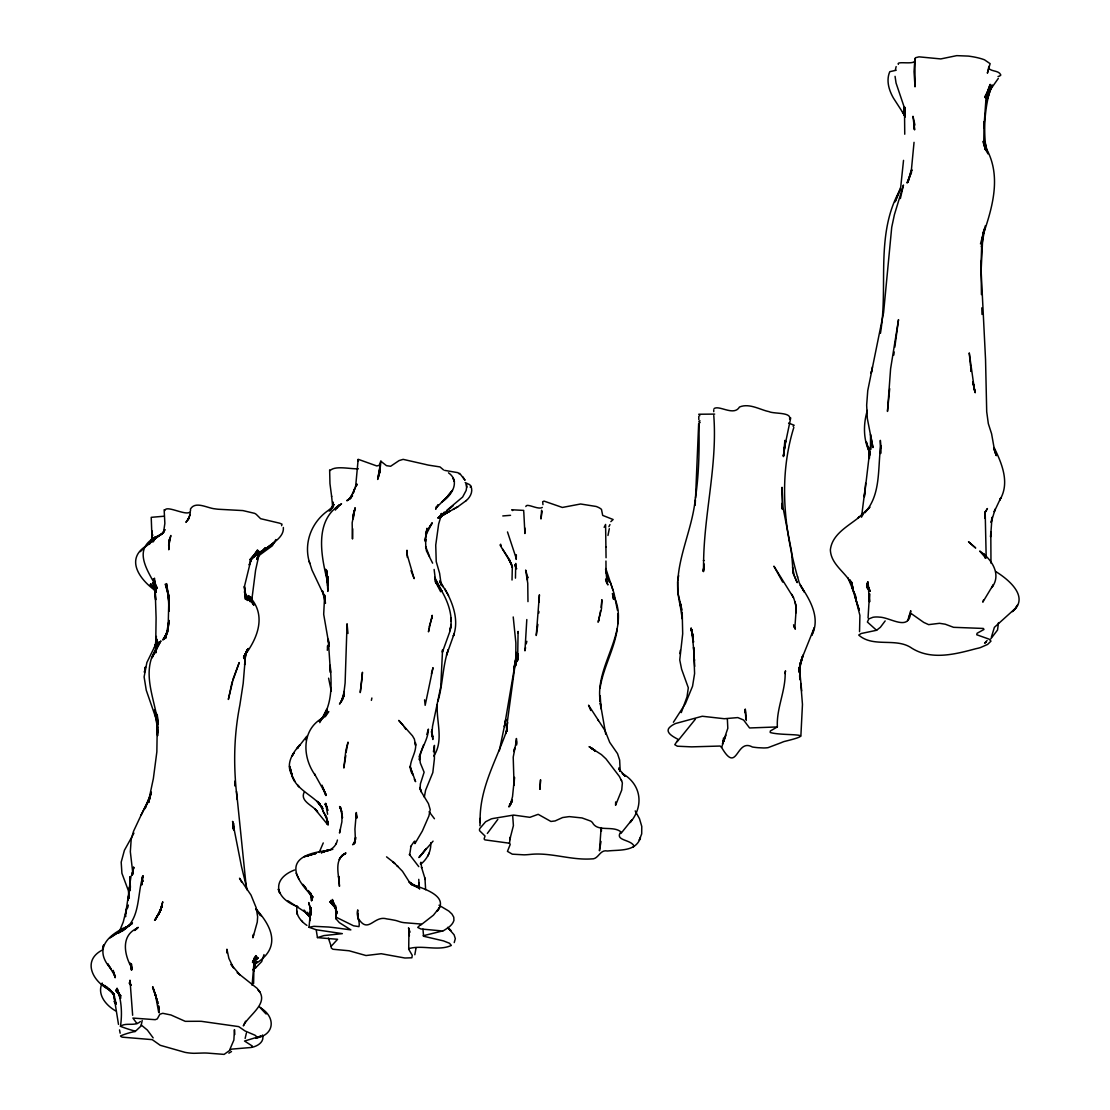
<?xml version="1.0" encoding="UTF-8"?>
<svg xmlns="http://www.w3.org/2000/svg" width="1110" height="1110" viewBox="0 0 1110 1110"><rect width="100%" height="100%" fill="white"/><g stroke="black" fill="none" stroke-linecap="round" stroke-linejoin="round"><path stroke-width="1.5" d="M606.06 557.761L605.588 524.433L604.145 527.347M516.081 665.473L516.261 652.416L515.456 660.811M516.386 742.854L516.4 738.497L516.58 743.742M745.296 712.12L745.296 712.953L745.282 709.04L746.308 720.515M327.811 576.603L327.825 591.394L326.784 570.498L327.783 584.845L325.688 569.263L327.825 582.93C321.428 557.192 313.159 519.841 341.547 503.801L336.205 508.422L339.258 504.939L335.303 510.1M480.158 818.389L480.144 822.621C479.09 788.475 496.031 761.391 506.923 730.005L505.633 733.779L507.284 726.564L506.895 731.157M515.456 578.144L515.72 563.422L515.734 567.363L514.846 564.699L516.636 568.833L516.261 568.098M998.5 622.613L997.543 630.008L990.772 638.861M409.368 935.73L408.952 929.153L408.716 949.258L412.24 955.335L411.893 957.791L404.914 958.013L381.216 953.726L366.022 955.53L349.095 950.77L332.945 949.258L331.266 948.009L331.155 946.317L337.565 939.296L317.46 937.631L323.953 935.577L342.352 933.635L316.322 929.791L309.038 927.294L314.047 926.323L328.518 927.03A76.396 23.477 2.8 0 1 338.05 928.14L350.857 929.889L339.341 922.632L336.205 919.038L336.427 917.332L353.507 925.782L358.96 926.628C360.459 921.189 355.727 915.681 357.739 909.881L357.892 914.834M745.282 709.887L745.864 719.308M986.166 556.526L985.18 511.877L985.014 518.412L985.18 512.487L987.428 508.533L984.889 512.473M159.216 1012.611L158.744 1005.826M233.461 829.17L233.516 823.273L233.613 829.295M329.642 469.877L329.961 483.669L331.64 496.489M419.844 856.781L426.365 848.442L418.928 857.53L433.067 841.144M904.747 134.227L904.483 107.767L904.872 115.149L903.915 108.627L905.191 113.539M416 948.19L414.821 954.739M254.01 964.77L253.912 971L254.329 964.382L253.427 970.487L255.092 962.273L254.426 965.381L256.84 961.44L254.412 964.423C280.719 948.967 273.615 928.335 256.146 909.243M327.769 576.34L327.616 585.719L328.033 579.184M796.161 609.432L794.816 628.399L793.969 626.012M681.276 712.592L687.034 696.803L688.311 687.784L681.609 669.205L679.75 659.95L682.692 633.782L682.206 612.096L682.275 618.922L679.611 601.787L681.332 608.724C669.108 571.581 691.599 536.241 695.193 499.611C699.092 474.456 699.439 448.926 698.898 423.521M252.081 985.278L254.495 957.625L253.149 962.786L255.827 955.613L252.456 962.384L256.327 956.154L252.789 961.51M601.148 827.602L599.456 850.773L601.01 841.449M352.716 528.79L352.48 539.002L352.161 522.755L355.02 508.033L353.202 518.842M430.722 842.754C431.346 851.176 427.114 859.237 420.579 864.371M981.268 260.961L980.949 274.101L982.877 234.723L981.49 246.975L985.319 225.774L980.491 243.923M539.03 602.133L539.404 594.821L536.241 635.503L537.864 624.431M512.029 580.03L512.293 567.973L511.391 563.852L508.977 559.593L512.473 567.307L511.002 563.117L499.972 544.927M133.047 867.673L132.881 873.709L130.328 851.689L131.188 839.34L133.575 831.196L141.178 814.962M311.646 895.937L311.508 900.862L311.66 896.228M152.986 541.139L153.083 538.183L152.916 541.569M129.121 898.406L128.399 890.733L121.92 873.292L121.184 862.151L124.417 850.288L133.935 833.124M425.643 889.721L424.936 877.927M527.971 601.634L527.75 583.236L525.64 570.054L527.888 577.88L527.527 576.867M538.822 613.067L538.891 611.416M796.092 612.748L795.967 605.366L793.692 597.985L773.934 566.183L782.703 582.112M327.311 650.307L327.714 645.396L327.519 647.255M443.584 469.96L439.99 466.921L429.806 465.34A13.556 4.162 2.8 0 1 425.921 464.535L403.138 459.36L399.073 460.594L390.623 466.269L386.474 465.673L380.772 461.163L379.162 465.409L376.72 465.936L358.169 459.29L355.727 485.639L353.257 493.117L354.839 488.4L350.274 498.307L352.494 494.408L348.845 499.292L352.55 495.837L347.499 500.305L351.135 497.89M516.33 554.833L516.247 559.398L515.692 555.111L516.317 558.621L507.492 531.94M524.794 527.971L524.891 533.521L523.767 511.53M335.886 917.554L336.233 910.88L336.205 919.038L335.4 905.316L336.829 913.877L335.109 906.495L336.816 912.101M541.597 510.198L540.958 518.981L542.124 511.266M695.151 505.272L695.429 499.847M617.77 623.82L617.729 613.969M695.526 498.057L698.662 423.659M479.922 825.771L480.144 821.636M245.698 653.11L243.187 683.399L239.857 705.086C233.655 736.665 233.336 767.052 237.249 799.658M253.593 983.599L254.037 963.216M142.371 876.442L141.83 884.92L143.135 875.679C136.71 894.271 141.123 920.079 121.656 931.387L132.465 922.923L120.019 931.581L131.937 923.673M989.163 66.212L987.387 73.177L990.134 63.672L984.487 59.801A34.618 10.642 2.8 0 0 981.726 58.858A34.077 10.476 2.8 0 0 973.803 56.943A36.477 11.211 2.8 0 0 968.378 56.097L956.751 55.639L940.78 58.927L919.024 56.846L915.431 57.748L914.64 61.425C912.101 64.616 896.089 60.87 898.351 64.352M410.95 846.32L409.646 855.186L409.34 854.339L418.761 866.633M677.572 581.654L677.752 592.351L680.985 605.824M800.865 736.152L802.461 704.392L800.796 683.524M526.806 619.546L524.947 650.835L525.557 647.657M704.295 564.088L703.462 571.636L703.601 560.12L703.615 560.827C704.378 512.21 717.49 464.396 713.772 415.487M914.043 142.33L911.504 168.859L907.952 182.262L911.934 169.774L907.064 183.011L911.56 172.258M465.187 482.545L469.669 484.654L470.765 486.027L470.265 487.248M132.978 867.826L132.478 874.5L133.589 867.049L132.243 874.902L133.672 867.479M156.51 643.842L155.844 652.736L156.635 643.703L155.83 652.569L156.774 643.55L155.802 652.402L157.079 643.273L155.733 652.056L157.412 642.981L155.636 651.723L159.049 641.913L152.056 657.828L160.908 640.942L155.386 650.321L156.066 649.017C140.956 671.966 154.79 698.648 157.745 722.721L156.371 713.439L157.773 724.317M130.328 890.345L129.801 884.018L129.135 892.607L130.023 883.629L128.136 900.335L130.189 883.421L125.527 914.626L127.04 906.814L123.252 922.008L118.631 933.357M244.935 661.13L244.63 664.848L244.991 660.519M903.526 160.367L900.709 187.16L895.104 201.84L900.709 188.811C874.736 233.142 888.513 285.256 880.438 333.319M914.945 60.176L915.015 86.844L914.043 71.664L914.862 58.858M499.292 750.804L505.841 719.433L504.384 726.648L516.691 654.248L514.027 668.053L515.276 661.449M251.498 601.509L251.762 598.332L252.039 601.648M871.128 443.195L870.545 449.744L870.504 434.26L872.959 447.594L867.326 418.456L866.66 405.15L867.756 390.609L883.588 312.604L891.718 227.314L894.424 214.605L903.443 185.051L900.376 198.524M346.098 752.427L348.013 742.118L345.862 750.374L343.822 768.023L345.793 755.591M784.867 440.406L783.438 456.598L785.561 440.92L784.409 448.19L790.722 417.915M865.661 483.252L864.343 496.781L869.768 450.91L869.324 458.499L869.408 452.089L869.949 455.114M253.635 967.199L253.954 963.785M309.038 927.294L310.828 907.453L309.773 920.814L310.62 907.813L311.23 915.07L310.495 908.577L311.188 911.352M380.119 465.367L377.677 479.464L380.036 467.352M431.887 618.52L432.206 615.315L428.474 631.826L428.904 628.662M251.54 601.953L255.605 570.068L259.768 551.462M153.263 540.778L153.555 537.851L153.069 541.194M226.815 952.949L226.926 949.203L228.882 958.388L233.461 967.823L231.005 964.34L239.885 974.844L237.207 972.568L257.215 988.427L259.879 992.187L258.117 989.745C269.924 1003.218 248.571 1014.915 243.34 1025.904L245.56 1021.2M864.967 489.815L861.749 515.193M889.707 388.666L887.473 411.435L890.595 368.825L898.517 319.638L894.813 347.18M380.244 467.365L379.578 473.29L380.966 461.191M723.553 737.983L722.582 743.866L724.178 739.204L722.582 743.866L723.345 740.398L723.151 741.3M255.744 1038.322L261.1 1036.018L244.533 1041.041L252.372 1046.064L251.429 1047.465L231.449 1049.144L224.123 1054.389L208.569 1053.182A15.11 4.648 2.8 0 0 203.588 1053.015L193.931 1053.307A18.259 5.619 2.8 0 1 185.023 1052.349L160.215 1045.287L152.237 1039.64L122.419 1037.17A5.12 1.568 2.8 0 1 120.574 1035.866C138.556 1028.498 141.15 1034.326 120.463 1026.348C122.35 1013.583 121.587 1000.332 117.049 988.178L120.38 998.015L116.564 989.135L120.74 998.279L116.453 989.371L120.38 997.016L116.342 989.607L120.796 995.837M437.312 704.392C436.077 721.472 444.055 740.203 433.83 756.035M784.395 448.426L783.452 455.919L785.478 441.156M245.629 653.277L244.769 659.895L246.781 650.418L243.978 658.632L247.35 649.794L243.798 658.313L247.641 649.475L243.673 658.008L247.946 649.142L243.576 657.398L248.515 648.476L243.617 656.787C257.811 638.583 267.482 614.427 248.46 595.584L253.871 605.269L250.555 596.958L252.83 604.45M893.786 355.117L894.202 351.953M679.903 653.637L680.333 650.363M506.618 731.337L506.923 729.048M868.048 617.979L869.546 593.711L869.588 601.898L867.826 581.682L869.019 590.201L866.993 583.027L869.491 591.019L866.785 583.735L869.546 590.478M264 954.6L261.696 961.593L255.342 968.142M344.114 692.751L343.559 695.859L345.113 683.025L347.055 623.778L347.985 633.463M617.285 628.718C614.385 649.336 603.146 667.665 600.052 688.255M635.197 810.911L639.485 818.68L641.774 826.437L641.691 833.887L639.249 840.187L640.456 837.759C635.766 852.05 619.255 849.594 607.503 851.009C599.567 849.205 598.734 859.487 591.616 858.904C570.831 860.375 550.657 852.189 530.205 854.422A29.581 9.088 2.8 0 1 524.087 854.839L512.321 854.173L507.45 851.37L510.212 844.46L509.476 843.225L510.364 837.065L509.74 839.826L513.403 825.632L512.723 816.016M703.712 567.973L703.24 571.178L703.768 567.626M466.658 487.11L466.158 490.426L462.634 497.044L446.844 510.309M601.093 607.447L601.911 599.691L601.495 608.724L598.068 622.335M677.752 580.447L678.654 575.618M163.572 532.661L161.061 534.465L163.517 532.509L164.863 523.42L164.141 509.726M344.364 691.169L341.394 701.229L339.507 704.073L342.921 698.939M131.077 876.054L129.676 884.837L130.272 890.622M129.801 884.018L129.787 885.669L129.759 876.789L130.425 887.445M991.383 637.154L994.38 627.344L1015.164 608.571L1012.375 611.652C1030.136 597.069 1008.407 579.309 995.698 571.539M859.542 631.645L859.903 615.398L854.936 596.125L859.251 610.25L852.161 587.828L856.296 597.721M600.565 610.75L598.429 621.406L599.136 618.894M379.093 474.345L379.703 470.695M433.441 751.706L434.426 745.393L434.398 758.879L432.817 772.574L425.588 790.251L424.325 797.146M152.542 534.992L151.404 540.695L148.809 544.344M151.404 540.695L152.569 534.687M514.513 748.626L513.958 751.512L514.735 748.196M871.544 371.281L871.156 373.224L872.474 366.841M518.37 655.108L517.052 661.56L518.203 653.873L517.635 660.436L518.092 631.382L518.176 633.047M371.378 700.368L371.878 697.996M607.975 535.464L609.321 528.679M133.325 869.047L131.937 875.291L133.589 867.895M127.719 907.827L128.344 905.108M148.879 801.656L150.641 794.094L148.601 802.613L151.39 792.124L144.994 808.732L148.893 799.075L140.984 815.351L145.285 806.859M354.173 510.78L352.813 516.802L355.103 507.908M246.392 1032.994L245.143 1038.433M895.409 69.805L896.145 66.586M258.491 554.167L257.34 559.176L258.45 554.389M190.282 512.834L189.227 517.288L185.925 522.366L188.853 518.523L187.743 519.966L190.101 514.762M867.34 410.395C863.219 424.2 863.178 439.532 869.699 452.602M981.767 238.692L982.059 237.429M232.143 681.72L228.355 699.453L232.864 680.555L239.219 662.559L232.656 680.125M526.223 643.869L526.848 641.33M437.964 701.145C442.932 684.273 442.543 666.375 448.26 649.683L446.525 655.15L454.267 633.463L453.338 635.988C459.373 620.282 452.713 602.508 444.749 588.702M153.499 541.722L154.651 537.212L152.417 541.777M436.396 506.41L435.675 509.254L438.228 504.731L436.813 507.173L447.372 496.669L441.53 502.206C451.27 496.253 460.914 481.435 448.495 472.832M507.756 722.513L506.479 728.216L516.122 657.217L515.789 664.585L515.872 642.926L513.222 616.966M431.401 673.784L433.025 667.679L425.158 705.336L424.575 699.827M148.671 800.657L153.374 778.499L156.857 751.803L157.245 726.648L157.634 735.666L156.441 717.851L157.44 727.744L154.387 710.012L156.51 719.89L146.256 690.226L144.106 676.892L146.867 662.559L157.037 641.746M721.625 747.446L720.099 746.045L691.586 746.863L677.377 746.211L674.797 744.699L678.238 739.44C673.604 736.929 662.989 731.851 671.009 726.162A55.139 16.941 2.8 0 1 675.56 723.512L702.269 716.255L724.261 718.725L737.817 717.587L743.617 720.029L749.555 727.966L777.278 726.939L770.284 731.032L770.229 732.489C782.827 736.374 822.552 732.198 784.118 741.522A36.727 11.28 2.8 0 0 781.26 742.659L768.051 747.654A12.279 3.774 2.8 0 1 763.638 747.96L758.061 747.696A28 8.602 2.8 0 1 752.358 747.002C735.777 737.831 737.72 775.238 721.625 747.446L724.372 739.024M785.034 672.618L785.533 670.828L785.089 673.52L785.159 672.702C785.603 691.225 776.279 708.485 777.375 727.022M253.621 970.653L255.009 965.658M340.409 829.628L339.507 833.041L341.908 821.747L341.949 812.978L342.463 817.82L340.395 806.998L341.811 811.937L339.618 806.54L341.269 810.383M793.83 427.447C778.568 476.412 783.84 528.54 797.618 577.131M125.624 916.68L125.888 915.778M257.784 556.165L256.826 559.468L258.394 555.028M259.31 552.836L257.978 557.414L260.586 552.946M432.026 617.271L429.112 627.081M908.577 617.826L910.741 610.694C910.269 632.7 890.928 617.465 879.55 617.132A7.909 2.428 2.8 0 0 872.904 617.299L868.755 618.936L867.396 622.03L876.567 630.286L861.138 633.519L858.724 635.059C873.542 648.157 896.214 637.029 911.99 648.295C931.692 660.492 955.391 654.192 976.051 648.67A34.368 10.559 2.8 0 0 980.505 647.546L987.622 644.41L990.98 641.136L989.19 639.18L976.758 634.767L977.077 633.269L983.946 629.495L983.404 628.454L953.545 627.317L945.248 624.208L939.532 623.307L928.626 624.639L923.728 622.391L911.324 613.65L909.825 614.871L907.564 620.559M722.901 742.77L727.813 728.326L727.369 719.197M337.44 840.02C336.344 845.681 331.807 850.163 326.007 850.94L328.366 850.316L321.789 851.911L327.797 850.496C287.962 854.936 288.225 871.891 313.034 897.116L307.831 890.373L312.618 898.018L308.566 891.039L312.285 898.892L309.967 892.301L311.993 899.738L311.105 893.397L311.716 900.501L311.702 895.839M426.823 734.487L428.404 729.117C428.183 740.148 420.218 749.153 419.4 759.975L419.58 756.562L420.315 762.986L424.117 772.227L420.399 783.882L420.107 788.697L421.12 791.791L419.899 787.503L421.481 792.165L428.432 803.612L430.208 809.634L428.904 816.016L422.327 831.071L414.932 843.614L414.904 841.116M156.898 641.025L154.984 646.908L157.12 639.291L155.178 646.603L156.357 636.432L155.705 645.354L156.094 617.854L155.192 590.256L155.636 599.886L153.999 581.945L155.233 591.63L152.889 582.57L156.108 591.547M423.548 744.935L419.233 756.437M297.355 906.176C294.608 914.071 300.838 921.3 306.929 925.421M983.46 600.08L982.78 602.161L993.2 584.845L991.827 587.537C1002.039 574.383 991.286 558.594 979.686 551.073L985.846 558.066L983.904 553.89L985.389 558.316M896.186 70.263L889.804 71.664C885.96 80.392 888.93 90.201 893.425 98.055L904.789 115.662M424.589 539.89L426.864 533.091L432.22 522.893L426.573 531.26M156.829 641.122L154.651 647.38L157.079 641.483M120.463 1026.348C125.957 1022.046 134.907 1026.792 140.359 1021.547M356.088 486.527L356.907 484.265M154.554 920.273L160.52 910.366L162.781 901.806L159.479 912.739L161.866 906.093L159.299 913.058L155.053 920.107L160.617 910.061L155.053 920.107M333.402 504.426L332.07 507.853L333.472 504.134M160.478 910.505L161.727 906.912L158.758 913.905L161.699 907.05L158.855 913.78L160.52 910.366M102.217 983.03C96.653 994.421 106.019 1005.313 115.468 1010.794M323.26 842.92L319.153 852.48M275.821 539.557L272.366 545.745L259.518 555.153M441.183 514.055L440.101 516.969L441.613 513.431L440.212 516.358L453.324 505.577M724.622 738.705L726.009 735.125M992.173 85.387L985.944 102.869L989.773 90.978C984.667 109.765 983.46 129.495 985.985 148.782L984.972 142.163L987.9 153.832L984.764 145.965C1002.399 174.506 992.604 207.251 982.614 236.222L984.001 229.284L981.795 241.966L980.949 267.302L985.541 359.501L986.707 411.768L988.33 423.659L991.591 433.774L994.99 452.894L994.615 449.259L996.322 455.683L994.657 450.729M992.257 85.179L990.564 89.383L998.32 78.408M157.037 641.538L154.54 647.546L157.12 641.635M150.1 543.636L151.64 539.946L151.904 530.871L152.028 539.224L151.224 517.329L163.434 516.275M325.591 714.035L325.951 713.189M356.851 484.335L355.866 486.666L356.851 484.362M425.588 533.91L427.17 529.858L425.782 535.825L426.948 528.277L425.421 541.638L425.574 539.113L425.851 549.02L425.643 546.509L429.528 556.512M633.435 846.944L633.879 845.778C630.452 839.257 614.329 840.811 620.851 831.862C612.887 825.174 597.596 832.5 592.449 822.593A25.266 7.77 2.8 0 0 590.645 821.067L582.042 817.945L569.25 816.613L562.617 817.543L555.097 820.942L550.921 821.455L538.183 814.324L529.9 817.321L513.569 815.073L495.018 818.167A17.58 5.397 2.8 0 0 491.217 818.93L485.597 821.761L479.964 828.337A27.847 8.561 2.8 0 0 479.631 830.766L485.014 836.01L484.113 838.98L484.862 839.868L509.476 843.225M336.052 843.864L336.385 843.142M326.326 712.329L327.089 710.705M159.035 913.502L160.575 910.214L159.119 913.363M330.974 509.74L333.513 504.509M427.738 856.157L429.223 852.979M325.286 716.727L328.768 711.552L319.167 721.236L324.106 716.713L321.803 718.739L322.663 717.92C301.212 729.769 302.239 757.367 315.254 775.252L314.574 774.003L326.16 794.816L322.844 787.725L325.882 795.551L322.039 785.2M341.394 701.229L344.197 695.512L340.839 701.728M985.222 96.861L990.994 85.151L985.194 97.749L990.175 84.346L985.597 97.333L986.207 95.599L983.89 127.914L984.112 121.739L983.779 141.456L985.278 149.628L983.862 143.981L986.249 150.891L982.836 141.511M420.385 863.691L420.926 862.234L421.689 867.923L421.509 867.132M985.25 96.903L991.23 85.567L985.153 96.084M167.971 631.451L163.697 639.471L167.832 630.022L168.956 620.587L165.556 638.444L167.998 629.328L168.914 620.379L168.109 629.162L168.789 601.814L169.067 611.166L168.109 592.698L168.914 602.466L166.514 583.596L169.122 598.678L165.321 584.11L168.97 595.571M229.687 1049.838L233.877 1040.056L234.446 1029.636L234.807 1034.478M332.07 507.853L333.749 504.842M861.443 517.218L863.247 514.069M333.527 505.993L328.976 510.836L333.888 504.55M511.335 802.752L508.893 806.942L512.39 800.033L509.976 805.874L512.515 796.716L514.471 777.347L514.083 785.408L513.208 757.187L516.372 740.842L516.663 744.935M885.169 620.92L880.383 627.275L876.567 630.286M163.475 532.37L165.029 529.734M121.129 931.332L122.877 928.376L120.393 932.289M167.111 632.88L162.781 639.984L166.902 633.394M154.248 539.349L155.913 536.616L149.864 543.359M319.777 722.638L326.784 709.332L323.731 716.047C332.459 700.521 331.529 682.4 330.183 665.306L330.475 672.577L328.255 639.291L329.24 646.353L323.69 614.302L324.661 595.057L325.438 603.382L322.441 590.922L324.744 596.875M408.73 948.689C421.939 944.624 438.242 951.464 451.354 945.442L449.522 943.278L443.542 940.905L423.562 936.243L422.979 929.153M497.835 819.374L487.332 833.443M1015.359 608.377L1017.509 605.13L1015.497 608.183M429.667 526.723L431.984 523.24M695.401 719.155L677.239 741.646M161.949 533.785L164.655 529.775M329.975 510.877L332.334 507.464L333.333 502.469L332.556 507.076L332.889 502.067L332.695 506.701L331.585 496.087M410.547 846.736L414.224 841.436M304.14 792.276C299.686 801.462 313.506 805.666 317.599 811.854L314.81 808.94L327.353 824.23M251.887 557.928L257.603 549.963L252.261 557.733L249.181 564.99L250.874 560.134L244.533 586.122L245.435 599.289L244.325 586.496L246.573 599.913L244.464 591.574L247.807 600.538L244.547 592.56L250.402 601.8L244.852 593.17M673.395 722.277L685.397 703.657L692.557 686.216L694.596 673.534L693.597 647.269L694.721 666.375M454.226 942.584L455.322 938.644L454.101 934.8L447.885 927.71M261.377 550.962L257.714 555.916L265.318 547.785L257.7 555.555L269.231 546.231L257.784 554.459L274.725 541.999L269.55 546.023M148.754 544.524L151.168 541.444L145.091 547.091M253.982 960.455L256.951 956.709L253.621 960.663M423.188 935.758L442.529 930.971L420.856 928.973L417.735 927.419L421.065 924.047L404.165 922.674A10.281 3.163 2.8 0 1 400.53 921.966L397.977 921.147A15.512 4.759 2.8 0 0 395.215 920.357L390.72 919.51A72.372 22.242 2.8 0 0 386.724 918.9C373.487 914.931 368.131 935.48 357.67 917.276M136.974 1023.6L132.922 1018.064L155.22 1019.688L157.301 1018.883L159.854 1014.235L162.768 1013.305L170.968 1014.984L185.259 1021.339L198.052 1021.283A20.271 6.23 2.8 0 1 201.451 1021.339L238.705 1026.611L245.005 1030.94L255.106 1035.269L256.909 1036.934L256.549 1037.905C275.169 1034.77 275.558 1016.469 260.434 1007.852L266.275 1013.916L259.504 1006.742M250.929 559.246L258.352 550.713L251.887 557.622M124.154 929.306L126.221 927.003L118.576 932.802M620.976 833.43L632.02 819.707L630.105 822.579C644.286 806.124 641.372 784.201 622.252 773.448L625.055 776.154L619.047 769.147L620.226 771.367L619.644 760.045L617.535 753.648L609.723 742.368L605.047 730.63L588.564 705.197L590.784 710.497M306.388 736.79L297.258 748.445L299.589 745.185C292.263 753.26 285.27 764.693 292.18 775.335L290.154 769.202L291.389 772.726M987.095 640.539L984.612 643.176L986.249 642.038M135.906 929.306L134.712 930.513L138.209 927.336L134.948 929.889L137.307 928.21C120.449 935.341 124.223 955.28 131.91 968.087L130.3 963.078L131.66 969.876L131.382 963.841M331.779 508.227C312.562 519.216 302.725 542.082 309.773 563.45M466.186 500.652C470.293 497.224 473.443 491.3 470.765 486.027M147.602 545.079C124.5 558.163 139.138 579.365 155.636 590.811L150.433 585.345L155.858 590.964M140.276 551.656L144.716 547.396M251.97 557.817L258.644 551.462L251.068 558.302M257.825 556.096L260.156 553.932L257.645 555.721M459.262 473.901L457.944 472.68L444.763 470.39M151.126 542.249L158.661 535.575L149.892 542.221L159.327 535.311C130.425 547.494 147.144 569.846 157.315 588.425L153.305 578.879L156.413 589.008L154.082 579.739L155.4 589.923L154.72 580.905M608.904 526.695L609.973 524.586M253.413 969.516L255.855 967.434L253.108 969.418M253.718 961.704L258.311 957.791L253.025 962.176M249.792 559.537L258.575 552.225L251.998 557.65M466.353 500.513L458.055 506.59L439.754 516.941M281.635 525.696L281.995 524.17L279.637 523.185L260.6 518.689L256.452 514.554A14.125 4.343 2.8 0 0 254.592 513.347L242.937 510.586L218.406 509.254A14.777 4.537 2.8 0 1 215.243 508.879C207.556 508.325 195.513 500.61 190.462 509.018C192.335 520.007 166 503.676 164.932 510.572M250.138 560.023L257.992 553.723L250.291 559.926M789.585 419.178C791.888 411.907 773.767 414.058 768.966 411.616A24.892 7.645 2.8 0 1 765.581 410.756C757.325 408.189 747.987 403.402 739.482 407.023C733.876 416.541 719.308 404.817 714.049 408.605M420.856 924.977L433.441 915.167L439.629 907.383L437.368 910.963C448.995 896.797 424.728 888.874 415.223 885.627L418.414 887.195L409.021 882.284L412.226 884.073L408.924 881.326L402.5 871.308L396.991 865.62L398.254 866.674M269.827 545.815C275.46 541.208 284.091 535.936 283.369 527.472M102.231 950.091C82.237 960.455 92.366 980.768 108.058 989.052L102.175 984.417L114.358 994.296L104.562 985.375L114.344 994.532L108.794 988.982M354.992 843.045L352.619 844.752L355.408 841.755L353.826 844.016L355.644 837.342L355.394 839.882L354.936 829.101L356.338 812.52L356.796 818.181L356.213 813.353L356.449 817.002M135.059 1031.634L141.053 1026.001L142.205 1020.506M120.088 931.748L127.053 926.67L117.285 933.205L128.538 925.962C107.85 934.606 92.865 949.008 111.111 968.988L107.753 963.841L115.384 976.717L113.608 972.221L115.149 977.757L113.234 970.348M439.477 516.913L445.027 513.167L439.768 516.608M342.421 855.311L345.945 852.938C333.139 859.182 339.216 875.443 339.452 886.349L338.592 876.095L339.285 882.936L339.23 879.522M347.111 500.541L349.941 498.667M438.311 517.69L443.764 514.235L438.394 517.898L444.111 513.819L439.102 517.579L444.347 513.403L439.768 517.246L444.375 512.168L440.323 517.773L440.767 516.913L438.644 524.031L435.731 545.149L436.23 561.618L439.602 573.273L441.294 585.261L440.184 582.348M442.543 931.276C446.914 928.473 452.311 925.795 453.935 920.44L453.768 917.193L451.978 914.057L448.801 911.06L438.977 905.219M321.539 852.702L327.644 850.107L323.787 851.689M228.854 1053.154L231.504 1051.572M440.073 516.733L447.011 512.584L439.685 516.871M610.847 521.644L613.15 519.522L602.688 515.401L601.481 509.407A22.991 7.062 2.8 0 0 596.153 506.465L580.586 503.995L562.368 507.45L544.011 501.096L542.679 501.734L542.957 504.634M453.005 509.504L458.055 506.59M438.381 517.732L449.841 511.197L437.798 518.009M699.98 420.759L698.787 421.828L700.174 422.577M294.538 869.99C271.228 878.981 274.614 898.489 297.966 906.814M321.289 852.813L322.51 852.216M542.332 507.437C538.225 510.239 526.501 502.608 525.835 506.535M793.137 426.254L794.163 425.255L788.586 423.063M251.998 1047.299C257.631 1046.161 264.777 1041.763 262.501 1034.992M998.001 76.548L999.111 76.201M323.995 851.786L332.847 849.261M714.673 414.099L698.773 414.238L699.827 415.723M510.544 515.317L502.788 515.942M523.781 510.42L511.71 509.754L512.681 510.572M358.377 468.808C350.066 469.155 335.387 465.34 330.128 470.515M411.907 884.614L416.5 886.446L410.714 884.087M410.894 884.198L419.067 888.25M287.74 900.682L305.375 912.267L309.135 916.138L303.904 910.103L309.579 916.971M621.6 780.857L619.38 776.445L605.963 758.838L601.44 754.62L589.077 746.628L595.002 750.471L590.492 747.516L594.197 750.055L591.144 747.96M591.769 748.39L595.196 751.068L593.087 749.208M141.22 1025.002L147.366 1030.066L153.166 1037.892M395.202 863.636L392.843 861.707L397.186 865.8M386.558 856.851L394.147 862.775M970.043 543.192L975.704 548.021L968.503 541.763L970.445 543.539M448.079 927.891L450.882 930.471M447.566 927.35L450.48 930.083M326.645 823.495L328.019 824.896M106.574 986.79L114.344 994.782L109.044 988.566M120.907 996.017L115.829 990.55L119.103 994.407M155.608 590.728L150.322 584.956L156.01 591.38M459.651 473.304L465.035 480.255L462.898 476.898M429.098 811.688L434.44 818.75M336.122 908.701L329.753 901.611L336.344 908.979M869.907 590.867L866.619 587.079L869.907 590.909L866.633 585.816L869.449 589.632M156.288 591.658L150.308 584.776L155.775 591.214M155.775 591.158L150.474 584.221L155.997 591.921M116.106 1003.801L114.136 1001.4L116.231 1004.037M256.077 909.617L261.308 916.055M131.174 985.305L129.19 982.85L130.647 985.083L129.995 980.199L132.645 1015.261M302.447 921.758L301.476 920.537M327.186 807.594L325.036 804.181L327.186 807.594L325.66 803.265L327.603 814.268M305.916 888.264L302.822 884.337L306.485 888.971M402.861 724.983L398.754 720.404L412.476 735.833L414.363 739.066L415.584 745.365L415.334 742.562C417.943 753.718 405.067 764.36 412.948 774.877L409.978 766.302L415.598 781.648L414.308 779.22M326.062 816.877L322.635 810.48L326.964 817.792M509.892 560.314L502.539 549.02M435.439 581.751L438.214 585.539M435.508 581.862L440.67 591.755M405.871 729.353L403.86 726.439M256.188 909.395L260.156 915.042L255.91 908.771M335.525 907.425L330.711 900.46L335.997 908.563L332.306 899.433L336.691 911.796M156.038 591.866L150.738 583.874L155.802 591.727M110.958 990.883L114.483 996.253L115.121 1002.344L113.442 993.284M440.129 581.515L448.523 595.46M438.089 585.192C446.844 598.359 453.893 614.593 450.036 630.605L451.048 624.458L450.119 630.813L442.377 652.222L442.557 649.822L440.753 686.785L432.525 726.315L431.956 733.1L431.873 730.103L432.831 739.524L431.776 730.283L432.595 736.984L431.36 731.601M441.919 591.38L434.676 577.283L435.772 582.736L434.121 569.458M904.928 115.829L902.486 111.846L904.858 116.314M869.962 590.631L866.646 585.15L869.99 591.117M241.73 882.242L239.524 878.218L251.013 895.076L256.257 907.938L257.631 916.791L257.284 922.049L252.913 937.797L253.427 934.467L253.441 935.522M426.268 550.505L432.623 563.159M440.06 581.557L442.848 586.718L439.824 580.877M606.31 581.917L607.919 584.914L605.671 579.392M325.216 815.545L327.922 821.636M869.449 589.896L866.688 584.443L869.421 590.354M598.415 720.681L597.915 719.668M410.062 932.164L408.494 927.835L408.952 929.153M855.38 595.668L847.915 577.769M791.86 594.377L793.428 597.638M296.092 873.154L298.798 878.787M793.192 573.481L797.188 582.625L794.205 575.424L792.512 567.002M341.408 810.661L339.604 806.623M358.419 461.274L357.892 459.706M307.567 912.281L310.439 918.386M794.052 626.345L795.37 629.148L793.539 624.819M438.825 586.926L435.841 580.544L438.422 586.08M994.102 447.566C1001.969 463.605 1010.169 483.183 999.68 500.166L1000.734 497.988L994.241 511.71L995.17 509.101L991.133 522.505L992.021 517.315L990.592 536.907L990.8 531.69L990.98 563.145M621.281 779.914L622.363 782.938L621.725 790.07L615.564 805.319L615.662 801.906M905.316 116.647L903.609 112.693L905.163 116.8M869.81 452.741L866.286 441.822L869.491 452.949M411.005 570.637L414.141 578.643L407.204 554.861M324.772 597.041L311.979 570.04L309.218 561.369M326.548 818.389L327.894 823.467M326.659 806.901L328.033 810.314M152.569 987.359L158.3 1003.69M617.451 610.333L614.01 593.267L605.796 568.528M607.614 577.894L609.126 581.904M605.588 579.212L607.198 583.485L605.824 569.805M419.608 889.124L418.401 885.891L419.164 888.333M421.578 867.451L425.269 879.481M155.608 995.226L152.694 986.693L155.761 995.614M114.816 1000.235L115.898 1003.287L115.246 999.902M993.936 448.565L994.976 451.465L993.866 448.218M618.908 767.856L619.921 770.992M610.375 582.5L612.942 589.937M290.875 772.019L290.459 768.772L291.972 775.21L291.056 771.603C293.137 787.739 310.467 793.886 320.124 804.472L317.03 801.309L322.524 808.746L321.331 805.902L322.608 809.787L321.817 806.609M328.38 938.103L331.155 946.317M113.511 993.381L118.493 1024.377M142.829 881.271L141.83 878.288L142.815 881.409M500.652 544.191L501.179 545.801M310.55 908.965L308.705 902.541L311.383 912.24M693.389 637.001L691.197 629.939L692.987 635.961M682.109 610.153L680.152 602.924L680.943 605.658M155.469 994.824L157.565 1002.163L155.358 994.421L158.73 1012.542M988.413 67.96C991.119 71.914 998.806 70.083 1000.79 74.911A7.77 2.386 2.8 0 1 999.971 75.813M914.917 125.014L912.989 116.286L914.584 129.898L914.099 122.377L914.251 129.121M797.507 576.645L799.242 582.778L804.32 592.032L800.199 585.123C809.939 599.539 820.776 617.784 811.854 635.281L814.268 627.733L801.004 660.727L803.099 655.15L799.339 667.762L802.849 655.483L799.616 668.706L800.365 662.698L799.658 669.011L800.019 663.322L800.005 676.476L799.644 670.26L801.697 690.878M606.74 574.037L607.933 578.587M795.107 601.856L796.231 608.821M247.28 890.151L241.536 866.785L232.587 821.4L233.877 830.1L232.767 822.052L233.488 829.337M693.042 635.877L691.072 627.927L693.514 642.177L691.794 629.481L693.986 652.888M316.322 930.582L317.432 937.548M605.56 569.166L606.351 572.51M252.886 604.298L251.318 597.652L251.887 602.133M972.901 382.659L975.232 392.76L972.915 381.729M331.293 691.225L328.602 678.182M851.523 582.306L852.23 585.636L851.287 581.543L853.146 588.258L850.038 579.947L852.133 584.914C846.222 572.552 830.932 564.81 830.363 549.894C832.125 533.841 848.609 526.001 859.75 516.719L858.127 517.926L869.907 507.117L864.648 512.82C881.229 494.852 877.58 468.309 880.771 445.623L880.605 453.518L880.341 440.351L880.813 448.315M869.713 453.019L868.464 446.928L869.477 453.31M297.411 914.418L296.731 910.977L297.341 914.057M972.859 381.632L974.566 390.553L969.252 352.911L970.515 365.912M613.039 596.75L612.429 593.489C632.755 630.091 594.377 664.016 600.219 701.575L600.219 695.734L601.01 708.804L600.274 702.963L605.727 734.182M119.533 1029.9L120.144 1033.188M985.638 558.15L985.125 554.875L985.43 557.831M895.062 76.34L896.047 83.014L904.941 109.335L904.456 106.824L904.761 113.955L904.539 107.295M246.378 888.194L236.486 791.25M971.097 370.671L970.667 367.507L971.153 371.045M613.455 598.581L612.9 594.28L613.4 599.22M799.408 672.785L798.798 667.637L799.325 672.258M970.764 368.242L971.139 371.434M419.358 887.861L418.789 882.797L419.302 888.375M792.679 568.528L793.178 573.079L791.416 550.824L783.063 507.672L782.037 487.318L782.286 508.713M527.083 576.409L527.486 580.128M358.197 919.149L357.697 913.502L357.822 915.278M406.981 553.876L406.981 550.227L407.328 557.4M419.275 888.055L418.761 879.342M799.602 675.56L799.908 679.722L799.755 676.795M606.046 573.038L605.949 561.022M154.526 578.157L154.72 581.085M234.793 781.176L235.042 785.63M234.807 782.911L234.959 785.88M158.231 732.711L157.343 715.353M694.458 659.368L694.513 660.603M606.046 547.008L606.06 547.202M981.809 307.845L982.017 314.449M698.759 416.486L698.842 419.802M131.313 963.952L131.48 970.196L131.382 964.257M981.434 294.608L981.087 268.218M799.741 663.461L799.811 671.633M782.286 508.449L782.203 503.302L782.286 509.143M601.398 827.741L601.44 831.14M713.73 409.826L713.744 411.713M168.72 544.413L168.692 545.815L170.871 535.478L169.164 540.362L168.748 549.769L169.608 538.988L168.72 544.413M362.054 678.363L360.237 692.598L362.457 672.271L362.054 678.363M540.542 779.886L539.973 789.141L540.542 779.886M145.285 667.721L144.411 672.299L145.465 666.957L145.285 667.721M379.176 473.803L378.371 477.231L379.176 473.803M102.619 948.925L103.577 945.179L102.619 948.925M306.859 736.388L305.916 739.607L306.859 736.388M724.566 738.802L722.999 742.479L724.566 738.802M339.896 858.335L339.285 859.515L341.394 856.185L345.46 853.576L342.116 855.435L343.295 854.672L339.896 858.335M292.735 754.869L291.833 756.298L294.025 752.871L292.735 754.869M512.154 801.364L509.532 805.014L512.154 801.364M299.589 745.185L297.105 748.57L299.547 745.309M452.381 490.412L447.885 495.865L452.381 490.412M146.895 544.982L159.965 535.048L146.895 544.982M114.288 934.759L110.056 937.811L129.176 925.574L114.288 934.759M163.406 532.772L160.811 534.618L163.378 532.814M163.184 532.925L160.548 534.77L163.156 532.939M131.715 923.825L128.871 925.768L131.646 923.881M349.719 498.82L346.847 500.693L349.692 498.834M305.375 856.379L304.334 856.726L315.559 853.34L305.375 856.379M311.522 854.561L306.416 856.185L316.489 853.201L311.522 854.561M299.131 786.796L297.591 785.145L299.131 786.796M322.58 808.149L317.696 801.684L322.566 808.233M322.552 808.316L318.084 801.864L322.538 808.399M441.808 591.269L437.992 584.873L441.683 591.172M294.691 781.218L292.152 776.112L294.691 781.218M453.213 478.479L454.406 481.476L453.213 478.479M279.637 892.842L278.263 889.152L279.623 892.773M290.237 769.799L289.599 766.219L290.237 769.799M328.158 824.605L327.381 821.122L328.088 824.494M158.98 1007.325L159.132 1008.768L158.98 1007.325M466.658 487.096L466.311 483.724L466.658 487.068M796.286 608.988L795.953 605.463L796.258 608.904M157.773 724.025L157.176 714.895L157.773 724.178M451.16 620.962L450.979 617.84L451.16 620.962"/></g></svg>
